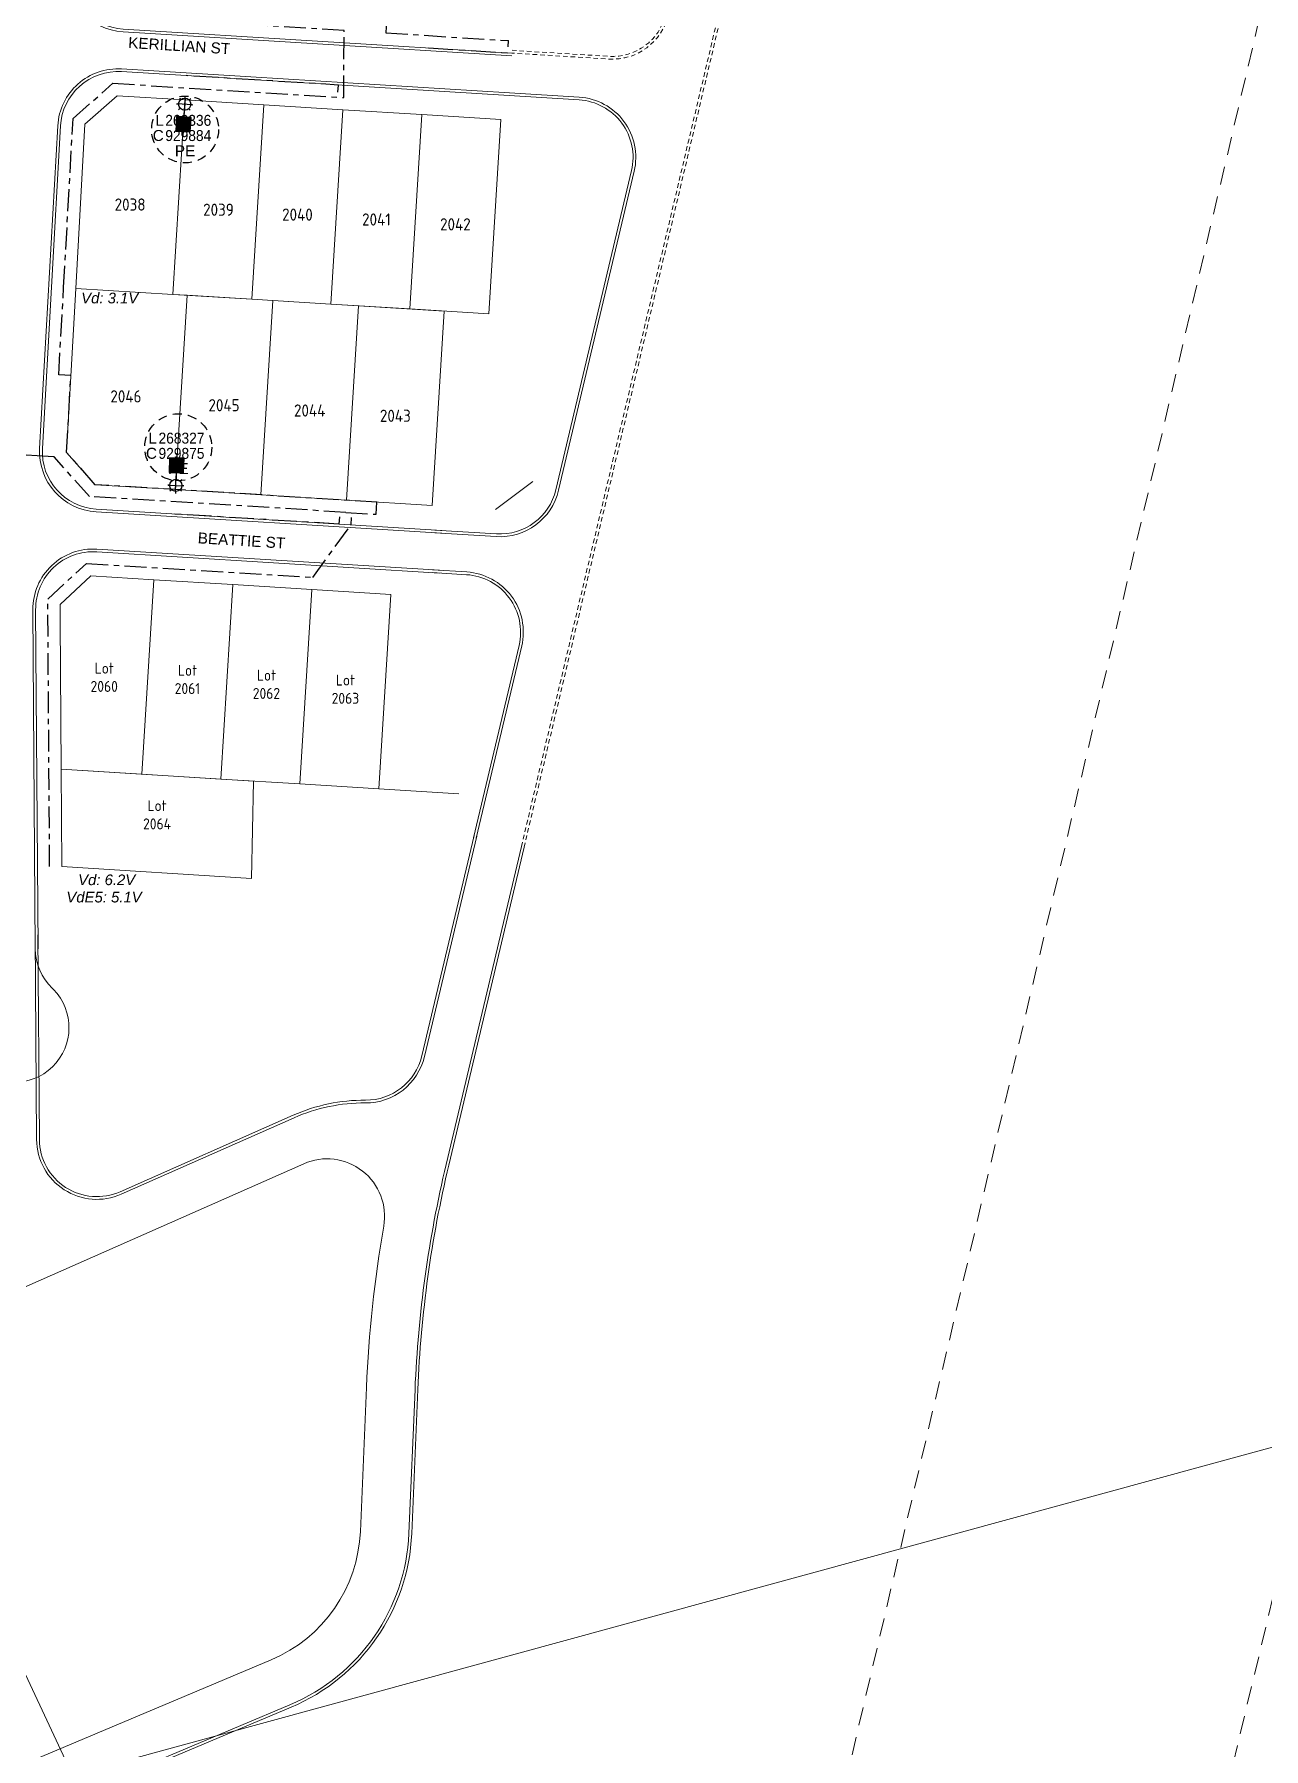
# Model space of a CAD drawing. Header units: metres. Extents: x 294745 to 296284, y 6233060 to 6235519.
# Drawn here: x 295326.2 to 295528.2, y 6233635.5 to 6233917.1 of the extents above; entities that cross this region are included whole.
import ezdxf
from ezdxf.enums import TextEntityAlignment as Align

# ---------------------------------------------------------------- set-up
doc = ezdxf.new("R2010")
doc.units = ezdxf.units.M
for name, pattern in [('Cable Exist UG', [7, 4, -1, 1, -1]), ('Dash', [5, 3, -2]), ('DASHED', [19.05, 12.7, -6.35])]:
    doc.linetypes.add(name, pattern=pattern)
doc.layers.get('0').update_dxf_attribs({"color": 6})
doc.layers.get('Defpoints').update_dxf_attribs({"color": 250})
for name, color, linetype, lineweight in [('_User_LV_Exist', 5, 'Continuous', 25), ('Cadastre Easements_SP_EXT', 66, 'DASHED', 15), ('Cadastre Land Parcels_SP_EXT', 118, 'Continuous', 15), ('Cadastre Lot Numbers_SP_EXT', 118, 'Continuous', 15), ('Cadastre Lot Numbers_SP_NEW', 2, 'Continuous', 15), ('Cadastre Road Names_SP_HV_LV_SL_EXT', 211, 'Continuous', 15)]:
    doc.layers.add(name, color=color, linetype=linetype, lineweight=lineweight)
doc.layers.add('Kerb_SP_Existing', color=254, linetype='Continuous', lineweight=13, transparency=0.5)
doc.styles.add('LotNum', font='isocp.shx')
doc.styles.get("Standard").update_dxf_attribs({"font": 'arial.ttf'})
doc.linetypes.add('Cable 3', pattern='A,5,-0.01,[">>",Standard,S=1.5,R=0,X=0,Y=-0.735],-2.4', length=7.41)

# ---------------------------------------------------------------- blocks, each defined once
blk = doc.blocks.new('*U169')
at = {"linetype": 'Continuous'}
h = blk.add_hatch(color=256, dxfattribs=at)
h.dxf.hatch_style = 1
h.paths.add_polyline_path([(-2.8, 1.25), (-5.2, 1.25), (-5.2, -1.15), (-2.8, -1.15)])
h = blk.add_hatch(color=256)
h.dxf.hatch_style = 1
h.paths.add_polyline_path([(-2.8, 1.25), (-5.2, -1.15), (-5.2, 1.25)])
for p, q in [((-2.8, 1.25), (-5.2, -1.15)), ((-5.2, 1.25), (-2.8, -1.15)), ((-4, 0.05), (-1.7, 0.05)), ((-1.64, 0.99), (-1.4, 0.75)), ((-0.7, 1.37), (-0.7, 1.04)), ((0.24, 0.99), (0, 0.75)), ((0.3, 0.05), (0.63, 0.05)), ((-1.64, -0.89), (-1.4, -0.66)), ((-0.7, -0.95), (-0.7, -1.28)), ((0.24, -0.89), (0, -0.66))]:
    blk.add_line(p, q)
blk.add_line((0.3, 0.05), (-2.25, 0.05), dxfattribs=at)
blk.add_lwpolyline([(-2.8, -1.15), (-2.8, 1.25), (-5.2, 1.25), (-5.2, -1.15)], close=True)
at = {"linetype": 'Continuous', "flags": 128}
blk.add_lwpolyline([(-0.7, -1.2), (-0.7, 1.29)], dxfattribs=at)
blk.add_circle((-0.7, 0.05), 0.996)
at = {"layer": 'Defpoints', "transparency": 33554559}
for p, q in [((-4, 0.05), (-6, 0.05)), ((-4, -1.15), (-4, 1.25))]:
    blk.add_line(p, q, dxfattribs=at)
blk = doc.blocks.new('*U171')
at = {"linetype": 'Continuous'}
h = blk.add_hatch(color=256, dxfattribs=at)
h.dxf.hatch_style = 1
h.paths.add_polyline_path([(-2.8, 1.2), (-5.2, 1.2), (-5.2, -1.2), (-2.8, -1.2)])
h = blk.add_hatch(color=256)
h.dxf.hatch_style = 1
h.paths.add_polyline_path([(-2.8, 1.2), (-5.2, -1.2), (-5.2, 1.2)])
for p, q in [((-2.8, 1.2), (-5.2, -1.2)), ((-5.2, 1.2), (-2.8, -1.2)), ((-4, 0), (-1.7, 0)), ((-1.64, 0.94), (-1.4, 0.7)), ((-0.7, 1.33), (-0.7, 1)), ((0.24, 0.94), (0, 0.7)), ((-1.64, -0.94), (-1.4, -0.7)), ((-0.7, -1), (-0.7, -1.33)), ((0.24, -0.94), (0, -0.7)), ((0.3, 0), (0.63, 0))]:
    blk.add_line(p, q)
blk.add_line((0.3, 0), (-2.25, 0), dxfattribs=at)
blk.add_lwpolyline([(-2.8, -1.2), (-2.8, 1.2), (-5.2, 1.2), (-5.2, -1.2)], close=True)
at = {"linetype": 'Continuous', "flags": 128}
blk.add_lwpolyline([(-0.7, -1.24), (-0.7, 1.24)], dxfattribs=at)
blk.add_circle((-0.7, 0), 0.996)
at = {"layer": 'Defpoints', "transparency": 33554559}
for p, q in [((-4, 0), (-6, 0)), ((-4, -1.2), (-4, 1.2))]:
    blk.add_line(p, q, dxfattribs=at)
blk = doc.blocks.new('*U148')
at = {"linetype": 'Dash', "ltscale": 0.5}
blk.add_circle((0, 0), 5.5, dxfattribs=at)
at = {"char_height": 1.8, "attachment_point": 6, "line_spacing_factor": 0.85}
for s, insert in [('L', (-3.5, 1.5)), ('C', (-3.5, -1))]:
    blk.add_mtext(s, dxfattribs=dict(at, insert=insert))
at = {"insert": (0, -2.6), "char_height": 1.8, "attachment_point": 2}
blk.add_mtext('PE', dxfattribs=at)
blk.add_mtext('PE', dxfattribs=at)
at = {"width": 0.9}
for tag, p in [('SNUMBER', (-3.25, 1.5)), ('CNUMBER', (-3.25, -1))]:
    blk.add_attdef(tag, text='', height=1.8, dxfattribs=at).set_placement(p, align=Align.MIDDLE_LEFT)
at = {"flags": 1}
blk.add_attdef('Z', (0, 0), '', height=0.2, dxfattribs=at)

msp = doc.modelspace()

# ---------------------------------------------------------------- linework, layer by layer
at = {"layer": '_User_LV_Exist', "linetype": 'Cable Exist UG', "ltscale": 0.9}
for points in [[(295365.0635, 6233918.4962), (295365.1868, 6233920.4924), (295384.0757, 6233919.3262), (295383.9545, 6233917.3634), (295404.0893, 6233916.0867)], [(295377.0271, 6233906.7368), (295377.1081, 6233917.7525), (295364.0654, 6233918.5578)], [(295331.0149, 6233875.5028), (295332.5753, 6233903.2899), (295339.0894, 6233909.0789), (295377.0271, 6233906.7368)], [(295377.3717, 6233838.5861), (295382.3622, 6233838.278), (295382.4855, 6233840.2742), (295336.208, 6233843.1311), (295331.4979, 6233848.4314), (295332.2085, 6233861.0871), (295330.2117, 6233861.1993), (295331.0149, 6233875.5028)], [(295377.3717, 6233838.5861), (295335.2612, 6233841.1858), (295329.4547, 6233847.7196), (295328.4563, 6233847.7757), (295322.2161, 6233848.1261)], [(295371.9335, 6233827.9009), (295378.2465, 6233836.5283), (295378.3204, 6233837.726)], [(295328.7147, 6233780.3743), (295328.4179, 6233824.3239), (295334.7546, 6233830.1961), (295371.9335, 6233827.9009)]]:
    msp.add_lwpolyline(points, dxfattribs=at)
at = {"layer": '_User_LV_Exist', "linetype": 'Cable Exist UG', "flags": 128}
for points in [[(295390.9907, 6233914.8916), (295403.9661, 6233914.0905), (295404.0893, 6233916.0867)], [(295376.0783, 6233907.5969), (295376.1523, 6233908.7946), (295351.1998, 6233910.3351)]]:
    msp.add_lwpolyline(points, dxfattribs=at)
at = {"layer": '_User_LV_Exist', "linetype": 'Cable Exist UG'}
msp.add_lwpolyline([(295376.3242, 6233837.8492), (295376.2502, 6233836.6515), (295349.1019, 6233838.3275)], dxfattribs=at)
at = {"layer": 'Cadastre Easements_SP_EXT', "linetype": 'Dash'}
msp.add_lwpolyline([(295592.4999, 6233922.1378), (295675.396, 6234282.294), (295702.2127, 6234396.692), (295714.5001, 6234452.6222), (295650.1212, 6234445.4262), (295611.0883, 6234280.5957), (295530.8938, 6233934.3178), (295530.8905, 6233934.3087), (295427.1085, 6233491.877), (295444.3645, 6233489.2485), (295477.6807, 6233443.4225), (295592.4999, 6233922.1378)], close=True, dxfattribs=at)
at = {"layer": 'Cadastre Easements_SP_EXT', "linetype": 'Continuous', "flags": 128}
for points in [[(295350.9533, 6233906.3427), (295339.7963, 6233907.0315), (295334.5255, 6233902.3474), (295333.0117, 6233875.3906), (295348.9816, 6233874.4054)], [(295363.9286, 6233905.5416), (295350.9533, 6233906.3427), (295348.9816, 6233874.4054), (295361.9569, 6233873.6049)], [(295376.9039, 6233904.7406), (295363.9286, 6233905.5416), (295361.9569, 6233873.6049), (295374.9323, 6233872.8044)], [(295389.8792, 6233903.9396), (295376.9039, 6233904.7406), (295374.9323, 6233872.8044), (295387.9076, 6233872.0039)], [(295402.8545, 6233903.1385), (295389.8792, 6233903.9396), (295387.9076, 6233872.0033), (295400.8829, 6233871.2028)], [(295351.3203, 6233874.2611), (295348.9816, 6233874.4054), (295333.0117, 6233875.3906), (295331.4979, 6233848.4314), (295336.208, 6233843.1311), (295349.3484, 6233842.3199)], [(295365.3848, 6233873.3934), (295361.9569, 6233873.6049), (295351.3203, 6233874.2611), (295349.3484, 6233842.3199), (295363.4216, 6233841.4511)], [(295379.4668, 6233872.5246), (295374.9323, 6233872.8044), (295365.3848, 6233873.3934), (295363.4216, 6233841.4511), (295377.4948, 6233840.5823)], [(295393.5358, 6233871.6566), (295379.4668, 6233872.5246), (295377.4948, 6233840.5823), (295391.568, 6233839.7134)], [(295358.8349, 6233826.7057), (295345.8596, 6233827.5067), (295343.8878, 6233795.5675), (295356.8631, 6233794.7665)], [(295371.8102, 6233825.9047), (295358.8349, 6233826.7057), (295356.8631, 6233794.7665), (295369.8384, 6233793.9655)], [(295384.7855, 6233825.1036), (295371.8102, 6233825.9047), (295369.8384, 6233793.9655), (295382.8137, 6233793.1644)], [(295362.2247, 6233794.4355), (295330.599, 6233796.3879), (295330.7115, 6233780.3883), (295361.8899, 6233778.4442)]]:
    msp.add_lwpolyline(points, close=True, dxfattribs=at)
msp.add_lwpolyline([(295345.8596, 6233827.5067), (295335.4859, 6233828.1472), (295330.4235, 6233823.4558, 0.00277165), (295330.4275, 6233820.7728), (295330.599, 6233796.3879), (295343.8878, 6233795.5675)], format="xyb", close=True, dxfattribs=at)
at = {"layer": 'Cadastre Land Parcels_SP_EXT', "linetype": 'Continuous', "flags": 128}
for points in [[(295350.9533, 6233906.3427), (295339.7963, 6233907.0315), (295334.5255, 6233902.3474), (295333.0117, 6233875.3906), (295348.9816, 6233874.4054)], [(295363.9286, 6233905.5416), (295350.9533, 6233906.3427), (295348.9816, 6233874.4054), (295361.9569, 6233873.6049)], [(295376.9039, 6233904.7406), (295363.9286, 6233905.5416), (295361.9569, 6233873.6049), (295374.9323, 6233872.8044)], [(295389.8792, 6233903.9396), (295376.9039, 6233904.7406), (295374.9323, 6233872.8044), (295387.9076, 6233872.0039)], [(295402.8545, 6233903.1385), (295389.8792, 6233903.9396), (295387.9076, 6233872.0033), (295400.8829, 6233871.2028)], [(295351.3203, 6233874.2611), (295348.9816, 6233874.4054), (295333.0117, 6233875.3906), (295331.4979, 6233848.4314), (295336.208, 6233843.1311), (295349.3484, 6233842.3199)], [(295365.3848, 6233873.3934), (295361.9569, 6233873.6049), (295351.3203, 6233874.2611), (295349.3484, 6233842.3199), (295363.4216, 6233841.4511)], [(295379.4668, 6233872.5246), (295374.9323, 6233872.8044), (295365.3848, 6233873.3934), (295363.4216, 6233841.4511), (295377.4948, 6233840.5823)], [(295393.5358, 6233871.6566), (295379.4668, 6233872.5246), (295377.4948, 6233840.5823), (295391.568, 6233839.7134)], [(295358.8349, 6233826.7057), (295345.8596, 6233827.5067), (295343.8878, 6233795.5675), (295356.8631, 6233794.7665)], [(295371.8102, 6233825.9047), (295358.8349, 6233826.7057), (295356.8631, 6233794.7665), (295369.8384, 6233793.9655)], [(295384.7855, 6233825.1036), (295371.8102, 6233825.9047), (295369.8384, 6233793.9655), (295382.8137, 6233793.1644)], [(295362.2247, 6233794.4355), (295330.599, 6233796.3879), (295330.7115, 6233780.3883), (295361.8899, 6233778.4442)]]:
    msp.add_lwpolyline(points, close=True, dxfattribs=at)
msp.add_lwpolyline([(295345.8596, 6233827.5067), (295335.4859, 6233828.1472), (295330.4235, 6233823.4558, 0.00277165), (295330.4275, 6233820.7728), (295330.599, 6233796.3879), (295343.8878, 6233795.5675)], format="xyb", close=True, dxfattribs=at)
at = {"layer": 'Cadastre Land Parcels_SP_EXT', "linetype": 'Continuous'}
msp.add_lwpolyline([(295672.0612, 6233723.9431), (295332.4911, 6233631.1186), (295275.0265, 6233754.0423), (295275.0265, 6233754.0423), (295022.5777, 6233632.936)], dxfattribs=at)
at = {"layer": 'Kerb_SP_Existing'}
for p, q in [((295401.955, 6233839.0722), (295408.0981, 6233843.6294)), ((295405.837, 6233816.7329), (295398.3519, 6233785.1374)), ((295406.2748, 6233816.6291), (295398.7898, 6233785.0336)), ((295382.8137, 6233793.1644), (295395.9507, 6233792.3534)), ((295326.3402, 6233769.1954), (295326.5768, 6233735.5431)), ((295326.7901, 6233769.1985), (295327.0268, 6233735.5463)), ((295340.2982, 6233726.9699), (295368.708, 6233739.5318)), ((295340.4801, 6233726.5584), (295368.89, 6233739.1203)), ((295370.4751, 6233731.566), (295276.4693, 6233689.9998)), ((295379.764, 6233671.168), (295380.7543, 6233694.8061))]:
    msp.add_line(p, q, dxfattribs=at)
at = {"layer": 'Kerb_SP_Existing', "linetype": 'Dash', "ltscale": 0.25, "flags": 128}
for points in [[(295442.0199, 6233979.871, -0.18416368), (295442.9036, 6233973.1962), (295430.3765, 6233920.3176, -0.36498303), (295420.5987, 6233913.064), (295404.6663, 6233914.0476)], [(295441.6241, 6233979.6569, -0.18416368), (295442.4657, 6233973.3), (295429.9386, 6233920.4213, -0.36498303), (295420.6264, 6233913.5131), (295404.694, 6233914.4967)], [(295406.2243, 6233783.6642), (295450.9646, 6233972.5193), (295451.7596, 6233975.8724, -0.09690678), (295453.2591, 6233979.1771, -0.09690678)], [(295406.6622, 6233783.5605), (295451.4025, 6233972.4156), (295452.1974, 6233975.7686, -0.09690678), (295453.6256, 6233978.916, -0.09690678)]]:
    msp.add_lwpolyline(points, format="xyb", dxfattribs=at)
at = {"layer": 'Kerb_SP_Existing', "flags": 128}
for points in [[(295404.643, 6233913.5982), (295340.7821, 6233917.5407, -0.41258531), (295331.5077, 6233927.9769), (295334.2606, 6233977.0016)], [(295404.6708, 6233914.0473), (295340.8098, 6233917.9898, -0.41258531), (295331.957, 6233927.9517), (295334.7099, 6233976.9764)], [(295393.1491, 6233835.1574), (295336.3528, 6233838.6637, -0.41258531), (295327.0784, 6233849.1), (295330.0555, 6233902.1173, -0.41584369), (295340.55, 6233911.4434), (295404.2671, 6233907.5098)], [(295393.1768, 6233835.6065), (295336.3805, 6233839.1129, -0.41258531), (295327.5277, 6233849.0748), (295330.5048, 6233902.092, -0.41584369), (295340.5223, 6233910.9943), (295404.2394, 6233907.0606)], [(295326.3566, 6233766.8521), (295325.9646, 6233822.5938, -0.43447875), (295336.4744, 6233832.5446), (295392.7732, 6233829.069)], [(295326.8066, 6233766.8552), (295326.4146, 6233822.597, -0.43447875), (295336.4467, 6233832.0955), (295392.7454, 6233828.6198)], [(295326.3566, 6233766.8558, 0.20252294), (295329.1269, 6233760.4234), (295329.3445, 6233760.2076, -2.40352273), (295316.5772, 6233760.3352), (295316.6797, 6233760.4379, 0.19833087), (295319.2568, 6233766.8059)]]:
    msp.add_lwpolyline(points, format="xyb", dxfattribs=at)
at = {"layer": 'Kerb_SP_Existing'}
for points in [[(295110.4571, 6233964.2297, -0.02672655), (295119.9282, 6233945.6094), (295154.6939, 6233867.1484, -0.09942145), (295162.2237, 6233833.3024), (295166.9481, 6233605.2593, 0.21801575), (295186.6659, 6233564.4432), (295195.3703, 6233557.2378, 0.35475469), (295219.8839, 6233557.0013), (295267.5565, 6233594.9382, -0.06848807), (295295.8275, 6233611.7084), (295368.3809, 6233642.267, 0.29034053), (295388.2065, 6233670.8143), (295389.1969, 6233694.4524, -0.04772156), (295394.2923, 6233731.3452), (295406.6622, 6233783.5605)], [(295110.8468, 6233964.4549, -0.02672655), (295120.3396, 6233945.7917), (295155.1054, 6233867.3307, -0.09942145), (295162.6736, 6233833.3117), (295167.398, 6233605.2686, 0.21801575), (295186.9528, 6233564.7898), (295195.6572, 6233557.5844, 0.35475469), (295219.6037, 6233557.3534), (295267.2763, 6233595.2904, -0.06848807), (295295.6528, 6233612.1231), (295368.2062, 6233642.6817, 0.29034053), (295387.7569, 6233670.8331), (295388.7473, 6233694.4713, -0.04772156), (295393.8544, 6233731.4489), (295406.2243, 6233783.6642)], [(295391.9949, 6233835.2286), (295402.0903, 6233834.6054, 0.36498305), (295412.3337, 6233842.2044), (295424.7555, 6233894.6386, 0.46521968), (295415.7322, 6233906.802), (295404.2547, 6233907.5105)], [(295392.0226, 6233835.6778), (295402.118, 6233835.0545, 0.36498305), (295411.8958, 6233842.3081), (295424.3176, 6233894.7423, 0.46521968), (295415.7044, 6233906.3528), (295404.227, 6233907.0614)], [(295391.5913, 6233828.6911), (295397.2238, 6233828.3433, -0.46521966), (295405.837, 6233816.7329)], [(295391.619, 6233829.1402), (295397.2515, 6233828.7925, -0.46521966), (295406.2748, 6233816.6291, -0.46521966)], [(295174.9726, 6233625.8849), (295175.3962, 6233605.4343, 0.21801575), (295192.0541, 6233570.9524), (295200.7585, 6233563.747, 0.35475469), (295214.6222, 6233563.6132), (295262.2949, 6233601.5502, -0.06848807), (295292.5475, 6233619.4959), (295365.1009, 6233650.0545, 0.29034053), (295379.764, 6233671.168), (295380.7543, 6233694.8061, -0.03269084), (295383.6063, 6233721.3003)]]:
    msp.add_lwpolyline(points, format="xyb", dxfattribs=at)
for points in [[(295389.8571, 6233749.2798), (295398.4398, 6233785.5084)], [(295390.295, 6233749.1761), (295398.8777, 6233785.4047)]]:
    msp.add_lwpolyline(points, dxfattribs=at)
for centre, radius, start, end in [((295380.6617, 6233751.4583), 9.9, 269.663105, 346.672172), ((295380.6617, 6233751.4583), 9.45, 269.663105, 346.672172), ((295380.4356, 6233713.0089), 29, 89.663105, 113.85344), ((295380.4356, 6233713.0089), 28.55, 89.663105, 113.85344), ((295336.4766, 6233735.6127), 9.9, 180.40296, 293.85344), ((295336.4766, 6233735.6127), 9.45, 180.40296, 293.85344), ((295374.2967, 6233722.9232), 9.45, 350.111334, 113.85344)]:
    msp.add_arc(centre, radius, start, end, dxfattribs=at)

# ---------------------------------------------------------------- block references
at = {"layer": '_User_LV_Exist', "linetype": 'DASHED'}
for p, values in [((295350.9695, 6233901.4926), {'SNUMBER': '268336', 'CNUMBER': '929884'}), ((295349.8553, 6233849.2788), {'SNUMBER': '268327', 'CNUMBER': '929875'})]:
    msp.add_blockref('*U148', p, dxfattribs=at).add_auto_attribs(values)
at = {"layer": '_User_LV_Exist'}
for name, p, rotation in [('*U171', (295350.9533, 6233906.3427), 86.46727069318952), ('*U169', (295349.3753, 6233842.3189), 267.8134578501125)]:
    msp.add_blockref(name, p, dxfattribs=dict(at, rotation=rotation))

# ---------------------------------------------------------------- texts
at = {"layer": '_User_LV_Exist', "linetype": 'Cable 3', "char_height": 3, "attachment_point": 5}
for s, insert in [('{\\H0.66666x; \\fArial|b0|i1|c0|p34;\\H0.87501x;Vd: 3.1V}', (295338.202, 6233873.7842)), ('{\\H0.66666x; \\fArial|b0|i1|c0|p34;\\H0.87501x;Vd: 6.2V}', (295337.7009, 6233778.1981)), ('{\\fArial|b0|i1|c0|p34;\\H0.58333x;VdE5: 5.1V}', (295337.6517, 6233775.3574))]:
    msp.add_mtext(s, dxfattribs=dict(at, insert=insert))
at = {"layer": 'Cadastre Lot Numbers_SP_EXT', "linetype": 'DASHED', "char_height": 2, "attachment_point": 5, "style": 'LotNum'}
for s, insert in [('\\P2038', (295341.9356, 6233890.8251)), ('\\P2039', (295356.4551, 6233889.9736)), ('\\P2040', (295369.4304, 6233889.173)), ('\\P2041', (295382.4057, 6233888.3722)), ('\\P2042', (295395.381, 6233887.5712)), ('\\P2046', (295341.2502, 6233859.3099)), ('\\P2045', (295357.3688, 6233857.8564)), ('\\P2044', (295371.442, 6233856.9878)), ('\\P2043', (295385.5164, 6233856.12))]:
    msp.add_mtext(s, dxfattribs=dict(at, insert=insert))
at = {"layer": 'Cadastre Lot Numbers_SP_NEW', "char_height": 1.8, "attachment_point": 5, "style": 'LotNum'}
for s, insert in [('Lot\\P2060', (295337.6835, 6233811.4866)), ('Lot\\P2061', (295351.3614, 6233811.1366)), ('Lot\\P2062', (295364.3367, 6233810.3356)), ('Lot\\P2063', (295377.312, 6233809.5345)), ('Lot\\P2064', (295346.3665, 6233788.9021))]:
    msp.add_mtext(s, dxfattribs=dict(at, insert=insert))
at = {"layer": 'Cadastre Road Names_SP_HV_LV_SL_EXT', "linetype": 'DASHED', "char_height": 1.8, "attachment_point": 5, "rotation": 356.467271}
for s, insert in [('KERILLIAN ST', (295350.0057, 6233915.2553)), ('BEATTIE ST', (295360.2418, 6233833.9515))]:
    msp.add_mtext(s, dxfattribs=dict(at, insert=insert))

doc.saveas('drawing.dxf')
